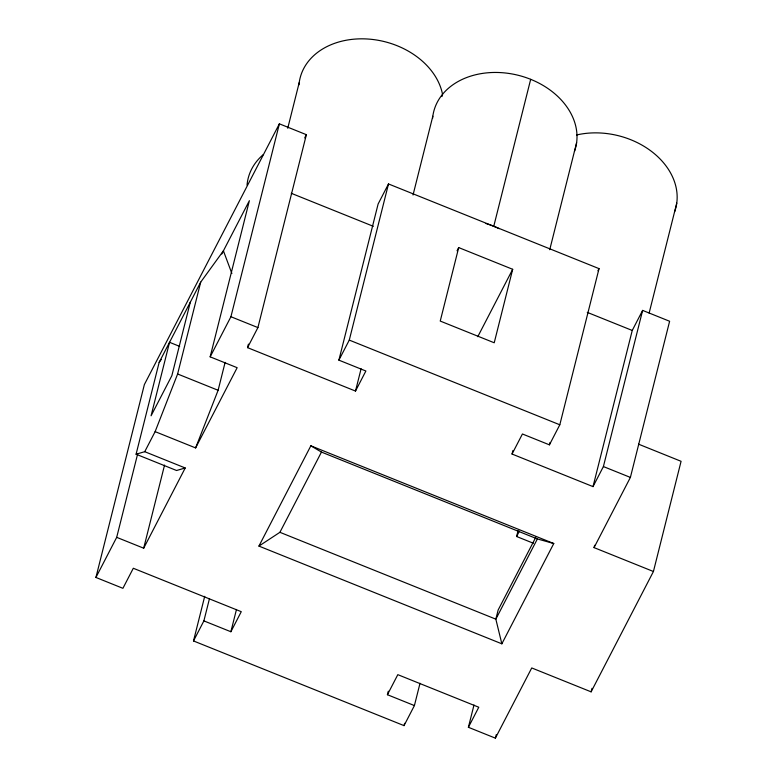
<?xml version="1.0" encoding="UTF-8"?>
<svg xmlns="http://www.w3.org/2000/svg" width="777" height="777" viewBox="0 0 777 777"><rect width="100%" height="100%" fill="white"/><g stroke="black" fill="none" stroke-linecap="round" stroke-linejoin="round"><path stroke-width="1.17" d="M209.489 598.581L203.885 620.891L230.876 631.74L241.268 611.684L133.304 568.259L122.912 588.315L95.921 577.457L144.376 384.557L279.38 123.825L306.371 134.683L257.915 327.583L247.533 347.64L355.497 391.064L365.88 371.008L338.889 360.149L378.117 204.001L388.5 183.945L599.028 268.628L559.809 424.786L549.417 444.842L522.426 433.984L512.043 454.04L593.016 486.616L603.399 466.559L642.628 310.402L669.619 321.26L630.39 477.418L594.046 547.61L653.428 571.503L591.112 691.841L531.74 667.948L495.386 738.15L468.395 727.291L473.999 704.982M137.636 453.982L116.696 537.344L143.687 548.203L185.227 467.977L176.573 470.503L136.082 454.215L159.159 362.364L200.699 282.138L223.417 250.825L231.876 273.485M190.307 302.195L171.853 375.68L151.078 415.792L169.541 342.307L179.662 346.377M136.082 454.215L144.736 451.69L155.128 431.633L177.622 373.99L200.699 282.138M143.687 548.203L164.559 465.083M155.128 431.633L195.61 447.921L237.15 367.696L210.159 356.837L249.378 200.68L221.766 254.011M210.159 356.837L230.924 316.725L279.38 123.825M195.61 447.921L218.114 390.277L225.116 362.373M287.752 128.234L299.213 82.605M247.533 347.64L248.417 344.114M420.017 683.265L414.413 705.574L404.03 725.631L193.502 640.947L204.71 596.328M230.876 631.74L236.48 609.44M338.889 360.149L349.281 340.093L388.5 183.945M355.497 391.064L361.101 368.754M413.034 194.998L432.818 116.22M441.948 96.581L442.531 94.279A73.213 55.837 14.1 0 0 367.832 39.025A73.213 55.837 14.1 0 0 298.97 84.829M458.702 247.581L440.238 321.066L494.221 342.774L512.684 269.298L458.702 247.581L457.041 250.786M493.764 226.292L530.681 79.322M414.413 705.574L387.422 694.716L388.306 691.2M404.03 725.631L404.623 723.29M549.737 249.699L576.612 142.706M512.043 454.04L512.927 450.514M533.381 543.249L516.608 536.499L518.084 530.633M549.417 444.842L550.009 442.492M495.386 738.15L496.27 734.624M593.016 486.616L632.245 330.458L642.628 310.402M649.125 313.112L676.757 203.118M594.046 547.61L594.638 545.269M591.112 691.841L591.996 688.325M653.428 571.503L681.079 461.305L638.509 444.153M304.701 137.917L306.371 134.683M95.921 577.457L116.696 537.344M193.502 640.947L203.885 620.891M258.926 546.085L310.849 445.804L553.768 543.531L501.845 643.812L258.926 546.085L279.914 532.303L321.455 452.078L537.383 538.937L553.768 543.531M477.787 336.684L512.684 269.298M597.931 270.746L599.028 268.628M387.422 694.716L397.814 674.659L478.778 707.235L468.395 727.291M516.608 536.499L519.376 531.147M535.819 537.247L498.154 609.984L495.843 619.162L501.845 643.812M537.383 538.937L495.843 619.162L279.914 532.303M159.159 362.364L161.286 359.43M291.258 193.288L373.348 226.321M587.257 312.364L632.245 330.458M349.281 340.093L559.809 424.786M230.924 316.725L257.915 327.583M603.399 466.559L630.39 477.418M177.622 373.99L218.114 390.277M144.736 451.69L185.227 467.977M310.849 445.804L321.455 452.078M485.887 223.514A73.213 55.837 14.1 0 1 499.174 228.661M432.575 118.444A73.213 55.837 14.1 0 1 516.676 74.913A73.213 55.837 14.1 0 1 574.456 151.437M247.037 185.111A73.213 55.837 14.1 0 1 263.189 154.681M576.573 134.975A73.213 55.837 14.1 0 1 652.418 152.107A73.213 55.837 14.1 0 1 674.601 211.849"/></g></svg>
